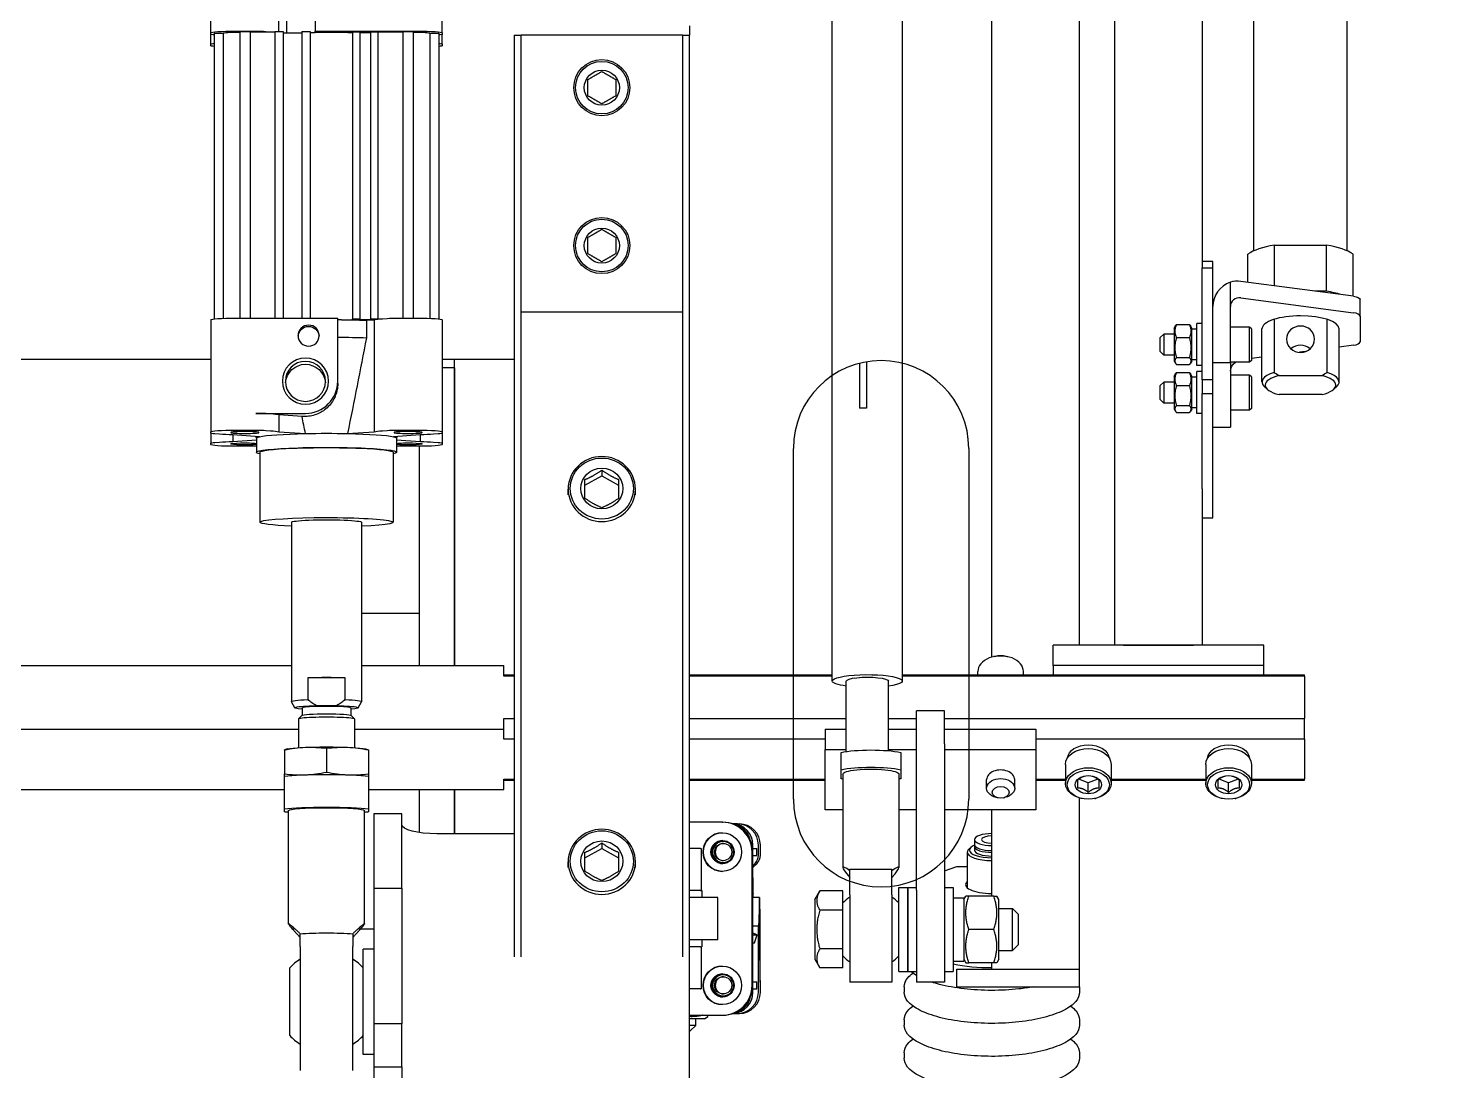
# Model space of a CAD drawing. Header units: millimetres. Extents: x -383313 to -161684, y -117025 to 99224.
# Drawn here: x -327215.1 to -326809.6, y 33002.9 to 33299.9 of the extents above; entities that cross this region are included whole.
import ezdxf

# ---------------------------------------------------------------- set-up
doc = ezdxf.new("R2010")
doc.units = ezdxf.units.MM
doc.header["$MEASUREMENT"] = 0
for name, color, linetype in [('PV-5D2C5', 7, 'Continuous'), ('PV-6C3', 7, 'Continuous'), ('Робот', 30, 'Continuous')]:
    doc.layers.add(name, color=color, linetype=linetype)

# ---------------------------------------------------------------- blocks, each defined once
blk = doc.blocks.new('A$C26c17928')
at = {"layer": 'PV-5D2C5'}
for p, q in [((177.75, 411.21), (173.05, 411.21)), ((177.75, 411.21), (185.1, 411.21)), ((159.15, 407.51), (-152.17, 407.51)), ((172.09, 409.21), (160.08, 409.21)), ((172.1, 409.28), (167.88, 377.21)), ((172.58, 377.21), (176.79, 409.28)), ((186.05, 409.28), (186.59, 405.21)), ((170.66, 401.66), (157.5, 401.66)), ((157.5, 386.75), (157.5, 401.66)), ((170.66, 401.66), (170.66, 398.31)), ((193.8, 401.76), (178.69, 401.76)), ((196.53, 405.21), (181.42, 405.21)), ((198.65, 403.6), (197.9, 404.45)), ((194.66, 388.08), (194.66, 400.34)), ((200.13, 400.34), (200.13, 388.08)), ((187.85, 395.6), (188.07, 393.9)), ((280.38, 395.38), (280, 395.38)), ((280, 280.71), (280, 395.38)), ((280.38, 395.38), (280.38, 280.71)), ((280.38, 395.38), (292.4, 395.38)), ((298.35, 395.38), (292.4, 395.38)), ((292.4, 292.71), (292.4, 395.38)), ((298.35, 395.38), (298.35, 318.71)), ((298.35, 395.38), (309.77, 395.38)), ((309.77, 380.21), (309.77, 395.38)), ((310, 395.38), (309.77, 395.38)), ((310, 380.21), (310, 395.38)), ((169.14, 386.75), (157.5, 386.75)), ((178.69, 386.66), (193.8, 386.66)), ((196.53, 383.21), (181.42, 383.21)), ((189.48, 383.21), (189.87, 380.21)), ((198.65, 384.82), (197.9, 383.96)), ((277.33, 383.71), (271.53, 383.71)), ((271.53, 383.71), (271.53, 323.71)), ((280, 383.71), (277.33, 383.71)), ((277.33, 383.71), (277.33, 323.71)), ((159.15, 380.91), (-152.17, 380.91)), ((168.15, 379.21), (160.08, 379.21)), ((181.36, 380.21), (180.86, 379.71)), ((184.15, 379.71), (180.86, 379.71)), ((180.86, 379.71), (180.86, 374.21)), ((181.36, 380.21), (184.32, 380.21)), ((190.86, 379.71), (184.15, 379.71)), ((184.32, 380.21), (190.36, 380.21)), ((190.36, 380.21), (190.86, 379.71)), ((190.86, 379.71), (190.86, 374.21)), ((195.04, 380.21), (194.54, 379.71)), ((197.83, 379.71), (194.54, 379.71)), ((194.54, 379.71), (194.54, 374.21)), ((195.04, 380.21), (198, 380.21)), ((204.54, 379.71), (197.83, 379.71)), ((198, 380.21), (204.04, 380.21)), ((204.04, 380.21), (204.54, 379.71)), ((204.54, 379.71), (204.54, 374.21)), ((305.51, 380.21), (310.94, 380.21)), ((175.01, 374.21), (168.04, 374.21)), ((190.98, 374.21), (175.01, 374.21)), ((190.98, 374.21), (209.45, 374.21)), ((190.98, 369.21), (190.98, 374.21)), ((209.45, 369.21), (209.45, 374.21)), ((309.7, 376.45), (310.8, 373.71)), ((310.8, 373.71), (309.7, 370.97)), ((313.49, 373.71), (310.8, 373.71)), ((315.24, 375.57), (315.2, 375.73)), ((163.99, 369.21), (162.19, 369.21)), ((162.19, 369.21), (162.19, 366.21)), ((195.94, 369.21), (163.99, 369.21)), ((163.99, 366.21), (163.99, 369.21)), ((199.78, 369.21), (195.94, 369.21)), ((195.94, 369.21), (195.94, 366.21)), ((235.2, 369.21), (199.78, 369.21)), ((199.78, 366.21), (199.78, 369.21)), ((235.2, 366.21), (235.2, 369.21)), ((315.24, 371.85), (315.2, 371.69)), ((-147.57, 366.21), (144.33, 366.21)), ((144.33, 366.21), (162.19, 366.21)), ((162.19, 366.21), (163.99, 366.21)), ((195.94, 366.21), (163.99, 366.21)), ((179.86, 366.21), (179.86, 364.61)), ((191.86, 366.21), (191.86, 364.61)), ((193.54, 366.21), (193.54, 364.61)), ((195.94, 366.21), (199.78, 366.21)), ((226.97, 366.21), (199.78, 366.21)), ((205.54, 366.21), (205.54, 364.61)), ((226.97, 366.21), (271.53, 366.21)), ((305.51, 367.21), (310.94, 367.21)), ((309.77, 340.21), (309.77, 367.21)), ((310, 340.21), (310, 367.21)), ((191.86, 364.61), (179.86, 364.61)), ((180.17, 358.83), (180.17, 362.59)), ((181.16, 363.21), (180.54, 362.85)), ((190.56, 363.21), (181.16, 363.21)), ((181.46, 364.61), (181.46, 363.21)), ((183.88, 358.83), (183.88, 362.59)), ((189.57, 358.83), (189.57, 362.59)), ((190.26, 364.61), (190.26, 363.21)), ((190.56, 363.21), (191.18, 362.85)), ((191.55, 358.83), (191.55, 362.59)), ((205.54, 364.61), (193.54, 364.61)), ((193.85, 358.83), (193.85, 362.59)), ((194.84, 363.21), (194.22, 362.85)), ((204.24, 363.21), (194.84, 363.21)), ((195.14, 364.61), (195.14, 363.21)), ((197.57, 358.83), (197.57, 362.59)), ((203.25, 358.83), (203.25, 362.59)), ((203.94, 364.61), (203.94, 363.21)), ((204.24, 363.21), (204.86, 362.85)), ((205.23, 358.83), (205.23, 362.59)), ((271.53, 343.71), (271.53, 363.71)), ((181.16, 358.21), (180.54, 358.57)), ((181.16, 358.21), (190.56, 358.21)), ((182.86, 358.21), (182.86, 355.21)), ((188.86, 358.21), (188.86, 355.21)), ((190.56, 358.21), (191.18, 358.57)), ((194.84, 358.21), (194.22, 358.57)), ((194.84, 358.21), (204.24, 358.21)), ((196.54, 358.21), (196.54, 355.21)), ((202.54, 358.21), (202.54, 355.21)), ((204.24, 358.21), (204.86, 358.57)), ((182.86, 355.21), (184.83, 355.21)), ((183.86, 354.21), (182.86, 355.21)), ((185.18, 354.21), (183.86, 354.21)), ((184.83, 355.21), (188.86, 355.21)), ((187.86, 354.21), (185.18, 354.21)), ((187.86, 354.21), (188.86, 355.21)), ((196.54, 355.21), (198.51, 355.21)), ((197.54, 354.21), (196.54, 355.21)), ((198.86, 354.21), (197.54, 354.21)), ((198.51, 355.21), (202.54, 355.21)), ((201.54, 354.21), (198.86, 354.21)), ((201.54, 354.21), (202.54, 355.21)), ((-271.53, 341.21), (144.33, 341.21)), ((144.33, 341.21), (180.5, 341.21)), ((180.5, 341.21), (271.53, 341.21)), ((305.51, 340.21), (310.94, 340.21)), ((309.7, 336.45), (310.8, 333.71)), ((310.8, 333.71), (309.7, 330.97)), ((313.49, 333.71), (310.8, 333.71)), ((315.24, 335.57), (315.2, 335.73)), ((271.53, 331.21), (-144.33, 331.21)), ((363.9, 331.21), (315.08, 331.21)), ((315.24, 331.85), (315.2, 331.69)), ((368.9, 331.21), (363.9, 331.21)), ((363.9, 296.21), (363.9, 331.21)), ((368.9, 296.21), (368.9, 331.21)), ((368.95, 331.21), (370.45, 331.21)), ((378.35, 331.21), (379.85, 331.21)), ((387.74, 331.21), (389.25, 331.21)), ((305.51, 327.21), (310.94, 327.21)), ((309.77, 318.71), (309.77, 327.21)), ((310, 318.71), (310, 327.21)), ((277.33, 323.71), (271.53, 323.71)), ((277.33, 323.71), (280, 323.71)), ((377.08, 323.01), (377.07, 323.02)), ((295.45, 318.71), (301.25, 318.71)), ((295.45, 292.71), (295.45, 318.71)), ((301.25, 318.71), (318.47, 318.71)), ((301.25, 292.71), (301.25, 318.71)), ((318.47, 318.71), (318.47, 292.71)), ((280, 315.21), (279.06, 315.21)), ((312.32, 312.71), (309.86, 312.71)), ((348.17, 313.71), (346.57, 312.11)), ((348.17, 313.71), (356.97, 313.71)), ((356.97, 313.71), (358.57, 312.11)), ((274.76, 310.57), (274.8, 310.73)), ((315.05, 309.45), (314.94, 309.95)), ((344.07, 308.21), (343.07, 307.63)), ((352.57, 308.21), (344.07, 308.21)), ((358.57, 312.11), (346.57, 312.11)), ((346.57, 308.21), (346.57, 312.11)), ((361.07, 308.21), (352.57, 308.21)), ((358.57, 308.21), (358.57, 312.11)), ((361.07, 308.21), (362.07, 307.63)), ((274.92, 306.21), (-144.33, 306.21)), ((274.76, 306.85), (274.8, 306.69)), ((312.32, 304.71), (309.86, 304.71)), ((315.05, 307.96), (314.94, 307.47)), ((343.07, 306.21), (318.47, 306.21)), ((343.07, 306.78), (343.07, 299.63)), ((352.57, 306.78), (352.57, 299.63)), ((362.07, 306.78), (362.07, 299.63)), ((363.9, 306.21), (362.07, 306.21)), ((280, 302.21), (279.06, 302.21)), ((326.95, 301.26), (328.36, 301.26)), ((328.92, 301.26), (329.95, 301.26)), ((329.16, 300.26), (329.66, 299.69)), ((330.53, 299.21), (340.68, 299.21)), ((334.63, 296.21), (334.63, 299.21)), ((335.82, 292.71), (334.63, 296.21)), ((344.07, 298.21), (343.07, 298.79)), ((343.57, 298.21), (361.57, 298.21)), ((343.57, 295.21), (343.57, 298.21)), ((361.07, 298.21), (362.07, 298.79)), ((361.57, 295.21), (361.57, 298.21)), ((368.9, 296.21), (363.9, 296.21)), ((290.28, 292.71), (290.28, 284.71)), ((299.7, 292.71), (290.28, 292.71)), ((299.7, 292.71), (341.34, 292.71)), ((340.57, 295.21), (364.57, 295.21)), ((340.57, 292.71), (340.57, 295.21)), ((341.34, 292.71), (367.57, 292.71)), ((364.57, 292.71), (364.57, 295.21)), ((367.57, 292.71), (367.57, 284.71)), ((377.08, 289.4), (377.07, 289.39)), ((299.7, 284.71), (290.28, 284.71)), ((292.4, 276.71), (292.4, 284.71)), ((295.45, 276.71), (295.45, 284.71)), ((341.34, 284.71), (299.7, 284.71)), ((301.25, 276.71), (301.25, 284.71)), ((318.47, 284.71), (318.47, 279.71)), ((340.57, 282.21), (340.57, 284.71)), ((341.34, 284.71), (367.57, 284.71)), ((364.57, 282.21), (364.57, 284.71)), ((281.76, 280.71), (-141.04, 280.71)), ((302.14, 280.21), (307.05, 280.21)), ((307.05, 280.21), (309.6, 280.21)), ((340.57, 282.21), (364.57, 282.21)), ((340.57, 279.71), (340.57, 282.21)), ((364.57, 282.21), (340.57, 282.21)), ((364.57, 279.71), (364.57, 282.21)), ((368.95, 281.21), (370.45, 281.21)), ((378.35, 281.21), (379.85, 281.21)), ((387.74, 281.21), (389.25, 281.21)), ((301.62, 276.71), (281.76, 276.71)), ((308.32, 279.71), (334.88, 279.71)), ((342.74, 277.71), (335.38, 277.71)), ((335.38, 271.71), (335.38, 277.71)), ((337.8, 277.72), (335.88, 277.72)), ((364.57, 279.71), (340.57, 279.71)), ((342.74, 277.71), (367.57, 277.71)), ((367.57, 277.71), (367.57, 265.71)), ((335.38, 265.71), (335.38, 271.71)), ((301.86, 264.71), (281.76, 264.71)), ((292.4, 220), (292.4, 264.71)), ((295.45, 258.71), (295.45, 264.71)), ((301.25, 258.71), (301.25, 264.71)), ((308.32, 263.71), (334.88, 263.71)), ((318.47, 263.71), (318.47, 258.71)), ((342.74, 265.71), (335.38, 265.71)), ((337.8, 265.7), (335.88, 265.7)), ((347.09, 263.71), (341.6, 263.71)), ((341.6, 263.71), (341.6, 257.13)), ((342.74, 265.71), (367.57, 265.71)), ((358.06, 263.71), (347.09, 263.71)), ((347.09, 263.71), (347.09, 257.13)), ((363.54, 263.71), (358.06, 263.71)), ((358.06, 263.71), (358.06, 257.13)), ((363.54, 263.71), (363.54, 257.13)), ((281.76, 260.71), (-141.04, 260.71)), ((280, 220), (280, 260.71)), ((280.38, 260.71), (280.38, 220)), ((307.05, 263.21), (302.14, 263.21)), ((309.6, 263.21), (307.05, 263.21)), ((295.45, 258.71), (301.25, 258.71)), ((298.35, 258.71), (298.35, 220)), ((318.47, 258.71), (301.25, 258.71)), ((309.77, 220), (309.77, 258.71)), ((310, 220), (310, 258.71)), ((344.07, 255.71), (341.6, 257.13)), ((344.07, 255.71), (361.07, 255.71)), ((361.07, 255.71), (363.54, 257.13)), ((331.39, 240.21), (328.5, 240.21)), ((331.39, 239.65), (328.5, 239.65)), ((334.88, 238.09), (333.72, 239.25)), ((343.48, 239.97), (343.48, 238.09)), ((351.5, 239.77), (351.5, 239.65)), ((351.5, 238.02), (351.5, 239.65)), ((370.5, 239.65), (351.5, 239.65)), ((354.13, 239.31), (353.65, 238.02)), ((354.13, 238.02), (354.13, 239.31)), ((356.33, 238.49), (354.13, 239.31)), ((367.61, 240.16), (354.5, 240.16)), ((370.5, 240.21), (367.61, 240.21)), ((347.5, 238.09), (328.5, 238.09)), ((331.5, 239.15), (329.5, 239.15)), ((329.5, 238.09), (329.5, 239.15)), ((368.5, 238.02), (330.5, 238.02)), ((368.5, 237.84), (330.5, 237.84)), ((331.5, 238.09), (331.5, 239.15)), ((334.31, 238.09), (333.72, 238.68)), ((342.55, 238.29), (342.06, 238.09)), ((342.64, 238.09), (342.55, 238.29)), ((342.55, 238.09), (342.55, 238.29)), ((347.5, 238.02), (347.5, 238.09)), ((356.33, 238.02), (356.33, 238.49)), ((367.5, 238.08), (367.5, 239.15)), ((369.5, 239.15), (367.5, 239.15)), ((370.5, 238.09), (367.61, 238.09)), ((369.5, 238.09), (369.5, 239.15)), ((322.5, 233.65), (322.5, 234.21)), ((322.5, 233.65), (322.5, 232.39)), ((329.98, 232.68), (327.94, 231.51)), ((333.06, 231.51), (331.02, 232.68)), ((367.98, 232.68), (365.94, 231.51)), ((371.06, 231.51), (369.02, 232.68)), ((376.5, 233.65), (376.5, 234.21)), ((376.5, 232.39), (376.5, 233.65)), ((322, 229.35), (322, 229.52)), ((322, 229.35), (322, 220)), ((327.5, 230.8), (327.5, 228.15)), ((327.73, 227.72), (329, 226.99)), ((327.81, 227.61), (330.19, 226.23)), ((330.81, 226.23), (333.19, 227.61)), ((332, 226.99), (333.27, 227.72)), ((333.5, 228.15), (333.5, 230.8)), ((343.5, 228.09), (343.5, 220)), ((355.5, 228.09), (343.5, 228.09)), ((355.5, 228.09), (355.5, 220)), ((365.5, 230.8), (365.5, 228.15)), ((365.73, 227.72), (367, 226.99)), ((365.81, 227.61), (368.19, 226.23)), ((368.81, 226.23), (371.19, 227.61)), ((370, 226.99), (371.27, 227.72)), ((371.5, 228.15), (371.5, 230.8)), ((377, 229.35), (377, 229.52)), ((377, 220), (377, 229.35)), ((329, 226.99), (330.33, 226.22)), ((329.5, 223.09), (329.5, 223.35)), ((329.5, 223.35), (341.5, 223.35)), ((329.5, 223.09), (329.5, 220)), ((330.67, 226.22), (332, 226.99)), ((341.5, 223.56), (343.5, 223.56)), ((341.5, 223.35), (341.5, 223.56)), ((341.5, 223.09), (341.5, 223.35)), ((341.5, 223.09), (341.5, 220)), ((355.5, 223.56), (357.5, 223.56)), ((357.5, 223.35), (357.5, 223.56)), ((357.5, 223.09), (357.5, 223.35)), ((357.5, 223.35), (369.5, 223.35)), ((357.5, 223.09), (357.5, 220)), ((367, 226.99), (368.33, 226.22)), ((368.67, 226.22), (370, 226.99)), ((369.5, 223.09), (369.5, 223.35)), ((369.5, 223.09), (369.5, 220)), ((378, 224.26), (377.42, 225.26)), ((378, 224.26), (378, 220)), ((95, 220), (97.64, 220)), ((105.8, 220), (97.64, 220)), ((97.64, 218), (97.64, 220)), ((346.11, 220), (105.8, 220)), ((357.62, 220), (346.11, 220)), ((360.35, 220), (357.62, 220)), ((402.57, 220), (360.35, 220)), ((379.9, 221.76), (378, 221.76)), ((379.9, 221.76), (379.9, 220)), ((381.5, 220.16), (379.9, 221.76)), ((381.5, 220), (381.5, 220.16)), ((97.64, 218), (105.8, 218)), ((97.64, 218), (97.64, 172)), ((105.8, 218), (346.11, 218)), ((176.59, 218), (176.59, 172)), ((346.11, 218), (357.62, 218)), ((357.62, 218), (360.35, 218)), ((228.7, 204.6), (227.04, 204.6)), ((334.95, 204.6), (333.3, 204.6)), ((223.24, 195), (225.92, 199.8)), ((329.49, 195), (332.17, 199.8)), ((221.65, 195), (223.24, 195)), ((225.92, 190.2), (223.24, 195)), ((327.9, 195), (329.49, 195)), ((332.17, 190.2), (329.49, 195)), ((228.7, 185.4), (227.04, 185.4)), ((334.95, 185.4), (333.3, 185.4)), ((105.8, 172), (97.64, 172)), ((97.64, 170), (97.64, 172)), ((346.11, 172), (105.8, 172)), ((357.62, 172), (346.11, 172)), ((360.35, 172), (357.62, 172)), ((97.64, 170), (105.8, 170)), ((105.8, 170), (346.11, 170)), ((190, 149.5), (190, 170)), ((280.38, 167.04), (277.33, 167.04)), ((277.33, 126.5), (277.33, 167.04)), ((280, 167.04), (280, 170)), ((280.38, 170), (280.38, 167.04)), ((292.4, 167.04), (292.4, 170)), ((295.45, 167.04), (292.4, 167.04)), ((298.35, 167.04), (295.45, 167.04)), ((295.45, 124.5), (295.45, 167.04)), ((298.35, 170), (298.35, 167.04)), ((309.77, 167.04), (309.77, 170)), ((312.67, 167.04), (309.77, 167.04)), ((310, 167.04), (310, 170)), ((312.67, 128.5), (312.67, 167.04)), ((325.29, 170), (325.29, 148)), ((346.11, 170), (357.62, 170)), ((357.62, 170), (360.35, 170)), ((277.33, 153), (190, 153)), ((192.5, 153), (277.33, 153)), ((192.5, 153), (192.5, 149.5)), ((325.29, 153), (312.67, 153)), ((312.67, 153), (325.29, 153)), ((97.02, 149.5), (65.1, 149.5)), ((97.02, 149.5), (97.43, 149.5)), ((97.11, 148.5), (178.57, 148.5)), ((97.11, 146), (97.11, 148.5)), ((97.11, 146), (178.4, 146)), ((100.24, 149.5), (97.43, 149.5)), ((100.24, 149.5), (100.65, 149.5)), ((178.82, 149.5), (210.74, 149.5)), ((210.74, 149.5), (211.15, 149.5)), ((211.15, 149.5), (213.96, 149.5)), ((211.35, 148.33), (211.44, 147)), ((213.67, 147), (213.76, 148.33)), ((213.96, 149.5), (214.37, 149.5)), ((96.53, 113.29), (96.53, 142.5)), ((178.33, 136.66), (178.33, 142.5)), ((210.25, 136.66), (210.25, 142.5)), ((211.61, 143.17), (213.5, 143.17)), ((211.61, 143.17), (212.14, 135.58)), ((213.04, 136.5), (213.5, 143.17)), ((277.33, 143), (214.86, 143)), ((214.86, 142.5), (214.86, 136.66)), ((262.5, 143), (262.5, 141)), ((324.95, 143), (312.67, 143)), ((96.6, 141.25), (178.33, 141.25)), ((96.6, 138.25), (96.6, 141.25)), ((96.6, 138.25), (178.33, 138.25)), ((96.77, 131.12), (96.77, 138.25)), ((262.5, 141), (262.5, 126.5)), ((340.81, 138), (319.6, 138)), ((319.6, 138), (319.6, 130)), ((340.81, 130), (340.81, 138)), ((340.81, 138), (379.45, 138)), ((379.45, 138), (379.45, 130)), ((391.7, 138), (379.45, 138)), ((391.7, 130), (391.7, 138)), ((391.7, 138), (399.98, 138)), ((178.51, 132.5), (178.41, 133.83)), ((210.43, 132.5), (210.33, 133.83)), ((212.57, 136.5), (212.06, 136.63)), ((212.55, 136.5), (216.55, 136.5)), ((216.55, 135.5), (236.5, 135.5)), ((96.7, 131.12), (178.51, 131.12)), ((96.7, 129), (96.7, 131.12)), ((178.51, 129), (178.51, 131.12)), ((178.51, 131.12), (178.57, 131.12)), ((178.57, 131.12), (178.57, 131.63)), ((178.77, 130.09), (210.69, 130.09)), ((178.93, 127.9), (178.77, 130.09)), ((211.22, 122.5), (210.69, 130.09)), ((319.6, 130), (340.81, 130)), ((340.81, 130), (379.45, 130)), ((352.5, 130), (352.5, 126.15)), ((358.16, 130), (358.16, 127)), ((379.45, 130), (391.7, 130)), ((388.16, 130), (388.16, 127)), ((391.7, 130), (399.98, 130)), ((96.7, 129), (178.51, 129)), ((96.7, 126), (178.51, 126)), ((96.7, 123.87), (96.7, 126)), ((178.57, 129), (178.51, 129)), ((178.51, 123.87), (178.51, 126)), ((178.51, 126), (178.57, 126)), ((178.93, 127.9), (183.91, 127.9)), ((236.5, 126.5), (287.64, 126.5)), ((289.39, 125.49), (287.67, 126.49)), ((301.13, 127.6), (301.36, 128.5)), ((301.48, 128.5), (308.21, 128.5)), ((308.89, 128.5), (318.2, 128.5)), ((309.3, 128.5), (309.3, 128.5)), ((318.2, 128.5), (319.06, 128.5)), ((351.02, 127.3), (318.63, 127.3)), ((388.16, 127), (358.16, 127)), ((96.7, 123.87), (178.51, 123.87)), ((178.81, 123.87), (178.51, 123.87)), ((280.79, 121.77), (287.05, 121.77)), ((280.79, 111.23), (280.79, 121.77)), ((289.37, 123.4), (291.5, 123.4)), ((291.58, 123.56), (292.49, 124.48)), ((292.53, 124.5), (300.76, 124.5)), ((392.73, 124), (357.46, 124)), ((392.78, 124), (392.73, 124)), ((196.29, 119.71), (178.33, 119.71)), ((178.33, 90.5), (178.33, 119.71)), ((196.96, 119.71), (196.29, 119.71)), ((288.77, 113.54), (288.77, 119.46)), ((301, 116.5), (307.72, 116.5)), ((78.57, 113.29), (96.53, 113.29)), ((96.95, 113.29), (96.53, 113.29)), ((96.65, 111.8), (178.33, 111.8)), ((96.65, 109.45), (96.65, 111.8)), ((205.47, 96.34), (205.47, 110.5)), ((206.38, 109.52), (205.92, 102.91)), ((210.69, 102.91), (211.22, 110.5)), ((287.05, 111.23), (280.79, 111.23)), ((289.37, 109.6), (291.5, 109.6)), ((96.65, 109.45), (178.33, 109.45)), ((96.98, 104.15), (96.98, 109.45)), ((236.5, 106.5), (287.64, 106.5)), ((277.33, -106.29), (277.33, 106.5)), ((289.39, 107.51), (287.67, 106.51)), ((291.58, 109.44), (292.49, 108.52)), ((292.53, 108.5), (300.76, 108.5)), ((295.45, -106.29), (295.45, 108.5)), ((351.02, 105.7), (318.63, 105.7)), ((357.46, 109), (392.78, 109)), ((368.26, 106), (363.53, 106)), ((381.46, 106), (368.26, 106)), ((382.8, 106), (381.46, 106)), ((96.65, 102.91), (65.05, 102.91)), ((92.14, 105.1), (96.98, 105.1)), ((96.65, 104.15), (178.33, 104.15)), ((96.65, 101.8), (96.65, 104.15)), ((96.65, 101.8), (178.33, 101.8)), ((96.77, 101.37), (96.77, 101.8)), ((96.77, 94.75), (96.77, 101.37)), ((205.92, 102.91), (210.69, 102.91)), ((301.13, 105.4), (301.36, 104.5)), ((301.48, 104.5), (308.21, 104.5)), ((318.2, 104.5), (308.89, 104.5)), ((309.3, 104.5), (309.3, 104.5)), ((312.67, -45.29), (312.67, 104.5)), ((319.06, 104.5), (318.2, 104.5)), ((96.61, 99.17), (96.71, 100.5)), ((205.65, 100.5), (205.56, 99.17)), ((210.33, 99.17), (210.43, 100.5)), ((212.14, 97.42), (211.61, 89.83)), ((216.55, 97.5), (236.5, 97.5)), ((96.53, 90.5), (96.53, 96.34)), ((96.6, 94.75), (178.33, 94.75)), ((96.6, 91.75), (96.6, 94.75)), ((210.25, 90.5), (210.25, 96.34)), ((212.57, 96.5), (212.06, 96.37)), ((212.55, 96.5), (216.55, 96.5)), ((213.5, 89.83), (213.04, 96.5)), ((214.86, 96.34), (214.86, 90.5)), ((96.6, 91.75), (178.33, 91.75)), ((211.61, 89.83), (213.5, 89.83)), ((97.11, 87), (178.4, 87)), ((97.11, 84.5), (97.11, 87)), ((211.44, 86), (211.35, 84.67)), ((213.76, 84.67), (213.67, 86)), ((97.02, 83.5), (65.1, 83.5)), ((97.43, 83.5), (97.02, 83.5)), ((97.11, 84.5), (178.57, 84.5)), ((100.24, 83.5), (97.43, 83.5)), ((100.65, 83.5), (100.24, 83.5)), ((178.82, 83.5), (210.74, 83.5)), ((190, -145), (190, 83.5)), ((211.15, 83.5), (210.74, 83.5)), ((211.15, 83.5), (213.96, 83.5)), ((214.37, 83.5), (213.96, 83.5))]:
    blk.add_line(p, q, dxfattribs=at)
for centre, radius in [((112.64, 195), 8), ((157.64, 195), 8), ((112.64, 195), 7.5), ((112.64, 195), 5), ((157.64, 195), 7.5), ((157.64, 195), 5), ((0, -10), 100)]:
    blk.add_circle(centre, radius, dxfattribs=at)
for centre, radius, start, end in [((352.57, 271.71), 11, 133.3418, 146.9443), ((352.57, 271.71), 11, 33.0557, 46.6582), ((352.57, 271.71), 11, 213.0557, 226.6582), ((352.57, 271.71), 11, 313.3418, 326.9443), ((373.16, 116.5), 14.25, 132.5369, 148.2431), ((373.16, 116.5), 14.25, 31.7569, 47.4631), ((373.16, 116.5), 14.25, 211.7569, 227.4631), ((373.16, 116.5), 14.25, 312.5369, 328.2431)]:
    blk.add_arc(centre, radius, start, end, dxfattribs=at)
at = {"layer": 'PV-5D2C5', "extrusion": (0, 0, -1)}
for centre, major_axis, ratio, start_param, end_param in [((173.05, 408.21), (0, -3), 0.34202, 1.937315, 3.141593), ((184.33, 394.21), (0, -4), 0.939693, 1.570796326794897, 7.853981633974483), ((304.06, 373.71), (0, -6), 0.688988, 0.072299, 3.069293), ((305.51, 373.71), (0, 6.5), 0.688988, -1.570796, 0), ((310.94, 373.71), (0, 6.5), 0.688988, -1.570796, 1.25525), ((193.08, 377.21), (-1.78, 2.58), 0.861652, -2.605286, -1.569776), ((305.51, 373.71), (0, -6.5), 0.688988, 0, 1.570796), ((310.94, 373.71), (0, -6.5), 0.688988, -1.25525, 1.570796), ((310.94, 333.71), (0, 6.5), 0.688988, -1.570796, 1.25525), ((304.06, 333.71), (0, -6), 0.688988, 0.072299, 3.069293), ((305.51, 333.71), (0, 6.5), 0.688988, -1.570796, 0), ((305.51, 333.71), (0, -6.5), 0.688988, 0, 1.570796), ((310.94, 333.71), (0, -6.5), 0.688988, -1.25525, 1.570796), ((312.32, 308.71), (0, -4), 0.688988, -1.25525, 4.396843), ((278.69, 308.71), (0, 6), 0.688988, -1.886343, -1.25525), ((281.76, 270.71), (0, -10), 0.182302, 0, 4.068888), ((303.41, 271.71), (0, 11), 0.182302, -2.453923, -0.68767), ((308.32, 271.71), (0, 11), 0.182302, -2.453923, -0.68767), ((308.32, 271.71), (0, -11), 0.182302, -2.453923, -2.385136), ((281.76, 270.71), (0, -6), 0.182302, 0, 3.141593), ((308.32, 271.71), (0, -8), 0.182302, 0, 3.141593), ((336.84, 271.71), (0, 8), 0.182302, -0.722734, -0.720842), ((336.84, 271.71), (0, -8), 0.182302, -2.42075, -2.418858), ((281.76, 270.71), (0, -10), 0.182302, -0.927295, 0), ((308.32, 271.71), (0, -11), 0.182302, -0.756456, -0.68767), ((336.84, 271.71), (0, 8), 0.182302, -2.42075, -2.418858), ((336.84, 271.71), (0, -8), 0.182302, -0.722734, -0.720842), ((340.6, 238), (3, 0), 0.017379, -2.742613, -0.39898), ((227.04, 195), (0, -9.6), 0.965926, -4.712389, 1.570796), ((333.3, 195), (0, -9.6), 0.965926, -4.712389, 1.570796), ((97.02, 142.5), (0, 7), 0.069756, -1.570796, 0), ((97.11, 141.25), (0, 4.75), 0.069756, -1.570796, 0), ((97.43, 145.5), (0, 4), 0.069756, 0, 0.722734), ((100.24, 145.5), (0, 4), 0.069756, -0.722734, 0), ((100.65, 142.5), (0, 7), 0.069756, 0, 0.5411), ((178.82, 142.5), (0, 7), 0.069756, -1.570796, 0), ((210.74, 142.5), (0, 7), 0.069756, -1.570796, 0), ((211.15, 145.5), (0, 4), 0.069756, 0, 0.785549), ((210.93, 139.75), (0, -10.25), 0.069756, -2.356081, -1.91067), ((214.18, 139.75), (0, 10.25), 0.069756, -1.230923, -0.785512), ((213.96, 145.5), (0, 4), 0.069756, -0.785549, 0), ((214.37, 142.5), (0, 7), 0.069756, 0, 1.570796), ((322.7, 148), (0, -10), 0.258819, -1.570796, 0), ((214.18, 139.75), (0, 4), 0.069756, -2.519224, 2.519224), ((216.55, 116.5), (0, -20), 0.069756, 0, 3.459153), ((178.61, 136.66), (0, 4), 0.069756, -2.356345, -1.570796), ((210.53, 136.66), (0, 4), 0.069756, -2.356345, -1.570796), ((212.55, 116.5), (0, 20), 0.069756, -1.266192, -0.304604), ((212.55, 116.5), (0, 20), 0.069756, -0.304604, 0), ((214.58, 136.66), (0, -4), 0.069756, -1.570796, -1.530322), ((216.55, 116.5), (0, -19), 0.069756, 0, 3.141593), ((236.5, 116.5), (0, -19), 0.069756, 0, 4.158127), ((179.01, 139.75), (0, 10.25), 0.069756, -2.48596, -2.356308), ((179.01, 139.75), (0, -10.25), 0.069756, 0.339874, 0.655632), ((178.67, 127.5), (0, 2.12), 0.069756, -0.787128, 3.928721), ((210.93, 139.75), (0, -10.25), 0.069756, 0.339874, 0.785285), ((96.87, 127.5), (0, -2.12), 0.069756, -2.354464, -0.787128), ((180.63, 116.5), (0, 27), 0.069756, -1.451629, -1.13506), ((185.62, 116.5), (0, 27), 0.069756, -1.451629, -1.13506), ((236.5, 116.5), (0, -10), 0.069756, 0, 3.141593), ((287.64, 116.5), (0, 10), 0.069756, -1.015985, 0.040383), ((289.37, 116.5), (0, 9), 0.069756, -1.2359, 0.697163), ((301.34, 116.5), (0, -11.5), 0.069756, 0.264027, 2.877565), ((309.32, 116.5), (0, 13.5), 0.069756, -2.66571, -0.475882), ((318.63, 116.5), (0, 13.5), 0.069756, -2.66571, -0.475882), ((318.63, 116.5), (0, 10.8), 0.069756, -1.570796, 0), ((318.63, 116.5), (0, -13.5), 0.069756, -2.66571, -2.498092), ((180.63, 116.5), (0, 27.2), 0.069756, -1.45251, -1.296219), ((212.55, 116.5), (0, 20), 0.069756, -1.875401, -1.266192), ((281.39, 116.5), (0, 10), 0.069756, -2.125607, -1.015985), ((289.37, 116.5), (0, -6.9), 0.069756, 0, 3.141593), ((291.61, 116.5), (0, -7.08), 0.069756, 0.069984, 3.071609), ((292.53, 116.5), (0, -8), 0.069756, 0, 3.141593), ((354.31, 116.5), (0, 10.8), 0.069756, -1.570796, -0.803149), ((183.67, 111.4), (0, -3), 0.997564, 0.058305, 3.083287), ((197.19, 110.5), (0, -5.72), 0.997564, 0.074266, 3.067327), ((289.37, 116.5), (0, -9), 0.069756, -0.697163, 1.2359), ((318.63, 116.5), (0, -10.8), 0.069756, 0, 1.570796), ((354.31, 116.5), (0, 10.8), 0.069756, -2.338444, -1.570796), ((98.83, 116.5), (0, 27.2), 0.069756, -1.744462, -1.689083), ((212.55, 116.5), (0, -20), 0.069756, 0.304604, 1.266192), ((287.64, 116.5), (0, -10), 0.069756, -0.040383, 1.015985), ((236.5, 116.5), (0, -19), 0.069756, -1.016534, 0), ((318.63, 116.5), (0, -13.5), 0.069756, -0.643501, -0.475882), ((97.21, 93.25), (0, 10.25), 0.069756, -0.785285, -0.655632), ((210.93, 93.25), (0, 10.25), 0.069756, -0.785285, -0.339874), ((96.81, 96.34), (0, 4), 0.069756, -1.570796, -0.785247), ((210.53, 96.34), (0, 4), 0.069756, -1.570796, -0.785247), ((212.55, 116.5), (0, -20), 0.069756, 0, 0.304604), ((216.55, 116.5), (0, -20), 0.069756, -0.31756, 0), ((214.18, 93.25), (0, -4), 0.069756, 0, 2.519224), ((214.18, 93.25), (0, -4), 0.069756, -2.519224, 0), ((214.58, 96.34), (0, -4), 0.069756, -1.611271, -1.570796), ((97.02, 90.5), (0, -7), 0.069756, 0, 1.570796), ((97.11, 91.75), (0, -4.75), 0.069756, 0, 1.570796), ((178.82, 90.5), (0, -7), 0.069756, 0, 1.570796), ((210.74, 90.5), (0, -7), 0.069756, 0, 1.570796), ((210.93, 93.25), (0, -10.25), 0.069756, -1.230923, -0.785512), ((214.18, 93.25), (0, 10.25), 0.069756, -2.356081, -1.91067), ((214.37, 90.5), (0, -7), 0.069756, -1.570796, 0), ((97.43, 87.5), (0, -4), 0.069756, -0.722734, 0), ((100.24, 87.5), (0, -4), 0.069756, 0, 0.722734), ((100.65, 90.5), (0, -7), 0.069756, -0.5411, 0), ((211.15, 87.5), (0, -4), 0.069756, -0.785549, 0), ((213.96, 87.5), (0, -4), 0.069756, 0, 0.785549)]:
    blk.add_ellipse(centre, major_axis=major_axis, ratio=ratio, start_param=start_param, end_param=end_param, dxfattribs=at)
at = {"layer": 'PV-5D2C5'}
for centre, major_axis, ratio, start_param, end_param in [((177.75, 408.21), (0, 3), 0.34202, 0, 1.204277), ((185.1, 408.21), (0, -3), 0.34202, 1.937315, 3.141593), ((162.63, 394.21), (0, -16.75), 0.34202, -2.6804, -2.031989), ((175.79, 394.21), (0, -16.75), 0.34202, -2.330118, -2.031989), ((196.53, 394.21), (0, 11), 0.34202, -0.372527, 0.81434), ((181.42, 394.21), (0, 11), 0.34202, 0, 1.570796), ((197.4, 394.21), (0, 10.08), 0.34202, -0.916787, 0.916787), ((181.42, 394.21), (0, 11), 0.34202, 1.570796, 3.141593), ((189.8, 394.21), (0, 4), 0.939693, 0.815313, 2.326279), ((162.63, 394.21), (0, -16.75), 0.34202, -1.109604, -0.461193), ((196.53, 394.21), (0, -11), 0.34202, -0.81434, 0.372527), ((197.4, 394.21), (0, -10.08), 0.34202, -0.916787, 0.916787), ((175.4, 377.21), (-4.74, -6.88), 0.861652, -1.034489, -0.650093), ((175.4, 377.21), (-1.78, -2.58), 0.861652, -1.034489, 0.536307), ((311.31, 373.71), (0, 6), 0.688988, -4.712389, 1.570796), ((311.31, 373.71), (0, 3.75), 0.688988, -1.570796, 4.712389), ((175.01, 377.21), (0, -8), 0.939693, -1.1864, 0), ((311.31, 333.71), (0, 6), 0.688988, -4.712389, 1.570796), ((311.31, 333.71), (0, 3.75), 0.688988, -1.570796, 4.712389), ((279.06, 308.71), (0, 6.5), 0.688988, 0, 3.141593), ((309.86, 308.71), (0, 4), 0.688988, 0, 3.141593), ((313.48, 308.71), (0, -2.4), 0.688988, -4.712389, 1.570796), ((326.95, 306.21), (0, -4.95), 0.34202, -1.570796, 0), ((326.95, 306.21), (0, -3), 0.34202, -1.570796, 0), ((326.95, 306.21), (0, -4.95), 0.34202, 0, 1.570796), ((326.95, 306.21), (0, -3), 0.34202, 0, 1.570796), ((328.36, 306.21), (0, -4.95), 0.34202, 0, 1.570796), ((328.92, 306.21), (0, -4.95), 0.34202, 0, 1.570796), ((329.95, 306.21), (0, -6.39), 0.34202, 0, 1.570796), ((329.95, 306.21), (0, -4.95), 0.34202, 0, 1.570796), ((330.53, 306.21), (0, -7), 0.34202, 0, 1.570796), ((339.76, 306.21), (0, -7.5), 0.34202, -0.367208, 1.570796), ((356.27, 306.21), (0, 21), 0.34202, -2.122113, -1.570796), ((329.95, 306.21), (0, -6.39), 0.34202, -0.692725, 0), ((328.92, 306.21), (0, -4.95), 0.34202, -0.167293, 0), ((330.53, 306.21), (0, -7), 0.34202, -0.372527, 0), ((342.75, 271.71), (-7.97, 7.97), 0.091921, 5.470679, 6.912364), ((342.75, 271.71), (-7.97, -7.97), 0.091921, 5.654007, 7.095691), ((328.5, 234.21), (-6, 0), 0.999849, -1.570796, 0), ((328.5, 233.65), (-6, 0), 0.999849, -1.570796, 0), ((331.39, 236.91), (-3.3, 0), 0.999849, -2.356388, -1.570796), ((331.39, 236.35), (-3.3, 0), 0.999849, -2.356388, -1.570796), ((354.5, 239.97), (-11.02, 0), 0.017379, -1.570796, 1.23144), ((350.5, 239.77), (1, 0), 0.017379, 0, 1.23144), ((367.61, 236.91), (-3.3, 0), 0.999849, -1.570796, -1.393274), ((370.5, 234.21), (6, 0), 0.999849, 0, 1.570796), ((370.5, 233.65), (6, 0), 0.999849, 0, 1.570796), ((330.5, 229.52), (-8.5, 0), 0.999849, -1.570796, 0), ((330.5, 229.35), (-8.5, 0), 0.999849, -1.570796, 0), ((328.5, 232.09), (-6, 0), 0.999849, -1.570796, -0.055185), ((328.5, 231.52), (-6, 0), 0.999849, -1.372908, -0.197888), ((367.61, 234.79), (-3.3, 0), 0.999849, -1.570796, -1.369471), ((368.5, 229.52), (8.5, 0), 0.999849, 0, 1.570796), ((368.5, 229.35), (8.5, 0), 0.999849, 0, 1.570796), ((370.5, 232.09), (6, 0), 0.999849, 0.055185, 1.570796), ((370.5, 231.52), (6, 0), 0.999849, 0.197888, 1.372908), ((330.5, 229.59), (-3, 0), 0.999849, -0.846506, 0), ((330.5, 229.59), (-3, 0), 0.999849, -1.893704, -1.247889), ((330.5, 229.59), (3, 0), 0.999849, 0, 0.846506), ((368.5, 229.59), (-3, 0), 0.999849, -0.846506, 0), ((368.5, 229.59), (-3, 0), 0.999849, -1.893704, -1.247889), ((368.5, 229.59), (3, 0), 0.999849, 0, 0.846506), ((330.5, 229.42), (-5.5, 0), 0.999849, 0.007111, 3.134482), ((330.5, 229.52), (-3.3, 0), 0.999849, 0.014485, 3.127107), ((330.5, 229.59), (-3, 0), 0.999849, 0, 1.047198), ((330.5, 229.8), (-2.46, 0), 0.999849, 0.040518, 3.101075), ((330.5, 229.59), (3, 0), 0.999849, -1.047198, 0), ((368.5, 229.42), (-5.5, 0), 0.999849, 0.007111, 3.134482), ((368.5, 229.52), (-3.3, 0), 0.999849, 0.014485, 3.127107), ((368.5, 229.59), (-3, 0), 0.999849, 0, 1.047198), ((368.5, 229.8), (-2.46, 0), 0.999849, 0.040518, 3.101075), ((368.5, 229.59), (3, 0), 0.999849, -1.047198, 0), ((330.5, 229.59), (3, 0), 0.999849, -2.094395, -1.047198), ((368.5, 229.59), (3, 0), 0.999849, -2.094395, -1.047198), ((226.89, 195), (0, 9), 0.965926, -4.712389, 1.570796), ((333.14, 195), (0, 9), 0.965926, -4.712389, 1.570796), ((226.89, 195), (0, -6), 0.965926, -1.570796, 4.712389), ((333.14, 195), (0, -6), 0.965926, -1.570796, 4.712389), ((98.83, 116.5), (0, -27.2), 0.069756, -1.845373, -1.45251), ((196.29, 110.5), (0, 9.21), 0.997564, -1.570796, 0), ((207.78, 116.5), (0, -21.24), 0.069756, -1.284438, -1.23593), ((206.15, 93.25), (0, 10.25), 0.069756, 0.339874, 0.785285), ((205.75, 96.34), (0, -4), 0.069756, -2.356345, -1.570796)]:
    blk.add_ellipse(centre, major_axis=major_axis, ratio=ratio, start_param=start_param, end_param=end_param, dxfattribs=at)
at = {"layer": 'PV-5D2C5', "extrusion": (0, 0, -1)}
for centre, major_axis, ratio in [((354.5, 239.97), (6.58, 0), 0.017379), ((358.4, 239.73), (3, 0), 0.017379), ((210.93, 139.75), (0, -4), 0.069756), ((183.32, 111.4), (0, -3), 0.997564), ((196.29, 110.5), (0, -6.58), 0.997564), ((196.35, 110.5), (0, -5.72), 0.997564), ((210.93, 93.25), (0, -4), 0.069756)]:
    blk.add_ellipse(centre, major_axis=major_axis, ratio=ratio, dxfattribs=at)
at = {"layer": 'PV-5D2C5'}
for centre, major_axis in [((330.5, 229.35), (5.5, 0)), ((330.5, 229.42), (3.3, 0)), ((330.5, 229.6), (2.46, 0)), ((368.5, 229.35), (5.5, 0)), ((368.5, 229.42), (3.3, 0)), ((368.5, 229.6), (2.46, 0))]:
    blk.add_ellipse(centre, major_axis=major_axis, ratio=0.999849, dxfattribs=at)
for points in [[(194.66, 400.34), (194.39, 400.82), (194.1, 401.29), (193.8, 401.76)], [(193.8, 386.66), (194.1, 387.12), (194.39, 387.59), (194.66, 388.08)], [(368.9, 331.21), (368.91, 331.21), (368.93, 331.21), (368.95, 331.21)], [(365.66, 284.71), (365.31, 284.13), (364.95, 283.61), (364.57, 283.16)], [(211.22, 110.5), (209.61, 110.17), (207.99, 109.84), (206.38, 109.52)]]:
    blk.add_open_spline(points, degree=3, dxfattribs=at)
for points, weights, degree in [([(308.83, 374.76), (309.06, 375.67), (309.91, 376.71)], [1.11661653883, 1.15102198321, 1.04422863406], 2), ([(309.91, 376.71), (310.47, 376.71), (312.29, 376.71)], [1.04422863406, 1.20577136594, 1.04422863406], 2), ([(312.29, 376.71), (312.26, 375.21), (313.49, 373.71)], [1.04422863406, 1.20577136594, 1.04422863406], 2), ([(313.49, 373.71), (312.26, 372.21), (312.29, 370.71)], [1.04422863406, 1.20577136594, 1.04422863406], 2), ([(309.91, 370.71), (309.06, 371.75), (308.83, 372.66)], [1.04422863406, 1.15102198321, 1.11661653883], 2), ([(312.29, 370.71), (310.47, 370.71), (309.91, 370.71)], [1.04422863406, 1.20577136594, 1.04422863406], 2), ([(183.88, 362.59), (182.03, 363.42), (180.17, 362.59)], [1.20638401787, 1.39301227493, 1.20638401787], 2), ([(180.17, 362.59), (180.36, 362.75), (180.54, 362.85)], [1.20638401787, 1.23829173427, 1.25928896603], 2), ([(189.57, 362.59), (186.73, 363.42), (183.88, 362.59)], [1.20638401787, 1.39301227493, 1.20638401787], 2), ([(191.55, 362.59), (190.56, 363.42), (189.57, 362.59)], [1.20638401787, 1.39301227493, 1.20638401787], 2), ([(197.57, 362.59), (195.71, 363.42), (193.85, 362.59)], [1.20638401787, 1.39301227493, 1.20638401787], 2), ([(193.85, 362.59), (194.04, 362.75), (194.22, 362.85)], [1.20638401787, 1.23829173427, 1.25928896603], 2), ([(203.25, 362.59), (200.41, 363.42), (197.57, 362.59)], [1.20638401787, 1.39301227493, 1.20638401787], 2), ([(205.23, 362.59), (204.24, 363.42), (203.25, 362.59)], [1.20638401787, 1.39301227493, 1.20638401787], 2), ([(180.17, 358.83), (182.03, 357.99), (183.88, 358.83)], [1.20638401787, 1.39301227493, 1.20638401787], 2), ([(180.54, 358.57), (180.36, 358.67), (180.17, 358.83)], [1.25928896603, 1.23829173427, 1.20638401787], 2), ([(183.88, 358.83), (186.73, 357.99), (189.57, 358.83)], [1.20638401787, 1.39301227493, 1.20638401787], 2), ([(189.57, 358.83), (190.56, 357.99), (191.55, 358.83)], [1.20638401787, 1.39301227493, 1.20638401787], 2), ([(193.85, 358.83), (195.71, 357.99), (197.57, 358.83)], [1.20638401787, 1.39301227493, 1.20638401787], 2), ([(194.22, 358.57), (194.04, 358.67), (193.85, 358.83)], [1.25928896603, 1.23829173427, 1.20638401787], 2), ([(197.57, 358.83), (200.41, 357.99), (203.25, 358.83)], [1.20638401787, 1.39301227493, 1.20638401787], 2), ([(203.25, 358.83), (204.24, 357.99), (205.23, 358.83)], [1.20638401787, 1.39301227493, 1.20638401787], 2), ([(308.83, 334.76), (309.06, 335.67), (309.91, 336.71)], [1.11661653883, 1.15102198321, 1.04422863406], 2), ([(309.91, 336.71), (310.47, 336.71), (312.29, 336.71)], [1.04422863406, 1.20577136594, 1.04422863406], 2), ([(312.29, 336.71), (312.26, 335.21), (313.49, 333.71)], [1.04422863406, 1.20577136594, 1.04422863406], 2), ([(309.91, 330.71), (309.06, 331.75), (308.83, 332.66)], [1.04422863406, 1.15102198321, 1.11661653883], 2), ([(313.49, 333.71), (312.26, 332.21), (312.29, 330.71)], [1.04422863406, 1.20577136594, 1.04422863406], 2), ([(312.29, 330.71), (310.47, 330.71), (309.91, 330.71)], [1.04422863406, 1.20577136594, 1.04422863406], 2), ([(343.07, 306.78), (343.07, 307.63), (343.07, 307.63)], [1.29573137036, 1.39595654066, 1.39595654066], 2), ([(352.57, 306.78), (347.82, 308.37), (343.07, 306.78)], [1.29573137036, 1.49618171095, 1.29573137036], 2), ([(362.07, 306.78), (357.32, 308.37), (352.57, 306.78)], [1.29573137036, 1.49618171095, 1.29573137036], 2), ([(362.07, 307.63), (362.07, 307.63), (362.07, 306.78)], [1.39595654066, 1.39595654066, 1.29573137036], 2), ([(343.07, 299.63), (343.07, 298.79), (343.07, 298.79)], [1.29573137036, 1.39595654066, 1.39595654066], 2), ([(352.57, 299.63), (347.82, 298.05), (343.07, 299.63)], [1.29573137036, 1.49618171095, 1.29573137036], 2), ([(362.07, 299.63), (357.32, 298.05), (352.57, 299.63)], [1.29573137036, 1.49618171095, 1.29573137036], 2), ([(362.07, 298.79), (362.07, 298.79), (362.07, 299.63)], [1.39595654066, 1.39595654066, 1.29573137036], 2), ([(341.6, 257.13), (344.34, 255.55), (347.09, 257.13)], [1.29573137036, 1.49618171095, 1.29573137036], 2), ([(347.09, 257.13), (352.57, 255.55), (358.06, 257.13)], [1.29573137036, 1.49618171095, 1.29573137036], 2), ([(358.06, 257.13), (360.8, 255.55), (363.54, 257.13)], [1.29573137036, 1.49618171095, 1.29573137036], 2), ([(377.42, 225.26), (377.42, 225.26), (377, 225.26)], [1.39595654066, 1.39595654065, 1.34416713859], 2), ([(377, 223.8), (377.49, 221.83), (377.41, 220)], [1.34416713859, 1.40428779798, 1.39461630798], 2), ([(108.03, 195), (109.18, 197), (110.34, 199)], [1.04422863406, 1.20577136594, 1.04422863406], 2), ([(110.34, 199), (112.64, 199), (114.95, 199)], [1.04422863406, 1.20577136594, 1.04422863406], 2), ([(114.95, 199), (116.11, 197), (117.26, 195)], [1.04422863406, 1.20577136594, 1.04422863406], 2), ([(153.03, 195), (154.18, 197), (155.34, 199)], [1.04422863406, 1.20577136594, 1.04422863406], 2), ([(155.34, 199), (157.64, 199), (159.95, 199)], [1.04422863406, 1.20577136594, 1.04422863406], 2), ([(159.95, 199), (161.11, 197), (162.26, 195)], [1.04422863406, 1.20577136594, 1.04422863406], 2), ([(221.65, 195), (223.35, 197.4), (224.33, 199.8)], [1.04422863406, 1.20577136594, 1.04422863406], 2), ([(224.33, 199.8), (227.37, 199.8), (229.68, 199.8)], [1.04422863406, 1.20577136594, 1.04422863406], 2), ([(229.68, 199.8), (231.38, 197.4), (232.36, 195)], [1.04422863406, 1.20577136594, 1.04422863406], 2), ([(327.9, 195), (329.6, 197.4), (330.58, 199.8)], [1.04422863406, 1.20577136594, 1.04422863406], 2), ([(330.58, 199.8), (333.62, 199.8), (335.94, 199.8)], [1.04422863406, 1.20577136594, 1.04422863406], 2), ([(335.94, 199.8), (337.63, 197.4), (338.61, 195)], [1.04422863406, 1.20577136594, 1.04422863406], 2), ([(110.34, 191), (109.18, 193), (108.03, 195)], [1.04422863406, 1.20577136594, 1.04422863406], 2), ([(117.26, 195), (116.11, 193), (114.95, 191)], [1.04422863406, 1.20577136594, 1.04422863406], 2), ([(155.34, 191), (154.18, 193), (153.03, 195)], [1.04422863406, 1.20577136594, 1.04422863406], 2), ([(162.26, 195), (161.11, 193), (159.95, 191)], [1.04422863406, 1.20577136594, 1.04422863406], 2), ([(224.33, 190.2), (223.35, 192.6), (221.65, 195)], [1.04422863406, 1.20577136594, 1.04422863406], 2), ([(232.36, 195), (231.38, 192.6), (229.68, 190.2)], [1.04422863406, 1.20577136594, 1.04422863406], 2), ([(330.58, 190.2), (329.6, 192.6), (327.9, 195)], [1.04422863406, 1.20577136594, 1.04422863406], 2), ([(338.61, 195), (337.63, 192.6), (335.94, 190.2)], [1.04422863406, 1.20577136594, 1.04422863406], 2), ([(114.95, 191), (112.64, 191), (110.34, 191)], [1.04422863406, 1.20577136594, 1.04422863406], 2), ([(159.95, 191), (157.64, 191), (155.34, 191)], [1.04422863406, 1.20577136594, 1.04422863406], 2), ([(229.68, 190.2), (227.37, 190.2), (224.33, 190.2)], [1.04422863406, 1.20577136594, 1.04422863406], 2), ([(335.94, 190.2), (333.62, 190.2), (330.58, 190.2)], [1.04422863406, 1.20577136594, 1.04422863406], 2), ([(354.85, 124), (349.87, 128.68), (349.41, 128.68), (353.77, 124)], [1, 0.796296296296, 0.796296296296, 1], 3), ([(353.77, 109), (349.41, 104.32), (349.87, 104.32), (354.85, 109)], [1, 0.796296296296, 0.796296296296, 1], 3)]:
    blk.add_rational_spline(points, weights, degree=degree, dxfattribs=at)
for points, knots in [([(370.45, 331.21), (371.37, 331.21), (372.26, 330.83), (374.02, 329.36), (374.87, 328.17), (376.41, 325.09), (377.09, 323.18), (378.2, 318.86), (378.63, 316.46), (379.19, 311.4), (379.34, 308.75), (379.33, 303.45), (379.18, 300.8), (378.6, 295.78), (378.17, 293.4), (377.06, 289.14), (376.39, 287.26), (374.84, 284.18), (373.96, 282.98), (372.21, 281.56), (371.34, 281.21), (370.45, 281.21)], [4.712389, 4.712389, 4.712389, 4.712389, 4.990834, 4.990834, 5.312783, 5.312783, 5.641221, 5.641221, 5.965321, 5.965321, 6.287713, 6.287713, 6.609683, 6.609683, 6.932099, 6.932099, 7.256259, 7.256259, 7.584742, 7.584742, 7.853982, 7.853982, 7.853982, 7.853982]), ([(374.4, 328.71), (374.85, 329.31), (375.31, 329.82), (376.6, 330.85), (377.46, 331.21), (378.35, 331.21)], [4.2757798, 4.2757798, 4.2757798, 4.2757798, 4.4431494, 4.4431494, 4.712389, 4.712389, 4.712389, 4.712389]), ([(379.85, 331.21), (380.76, 331.21), (381.66, 330.83), (383.42, 329.36), (384.27, 328.17), (385.81, 325.09), (386.49, 323.18), (387.6, 318.86), (388.02, 316.46), (388.59, 311.4), (388.74, 308.75), (388.73, 303.45), (388.58, 300.8), (387.99, 295.78), (387.56, 293.4), (386.46, 289.14), (385.78, 287.26), (384.23, 284.18), (383.36, 282.98), (381.6, 281.56), (380.73, 281.21), (379.85, 281.21)], [4.712389, 4.712389, 4.712389, 4.712389, 4.990834, 4.990834, 5.312783, 5.312783, 5.641221, 5.641221, 5.965321, 5.965321, 6.287713, 6.287713, 6.609683, 6.609683, 6.932099, 6.932099, 7.256259, 7.256259, 7.584742, 7.584742, 7.853982, 7.853982, 7.853982, 7.853982]), ([(383.8, 328.71), (384.24, 329.31), (384.71, 329.82), (385.99, 330.85), (386.86, 331.21), (387.74, 331.21)], [4.2757798, 4.2757798, 4.2757798, 4.2757798, 4.4431494, 4.4431494, 4.712389, 4.712389, 4.712389, 4.712389]), ([(389.25, 331.21), (390.16, 331.21), (391.06, 330.83), (392.81, 329.36), (393.67, 328.17), (395.21, 325.09), (395.89, 323.18), (396.99, 318.86), (397.42, 316.46), (397.99, 311.4), (398.13, 308.75), (398.12, 303.45), (397.97, 300.8), (397.39, 295.78), (396.96, 293.4), (395.85, 289.14), (395.18, 287.26), (393.63, 284.18), (392.76, 282.98), (391, 281.56), (390.13, 281.21), (389.25, 281.21)], [4.712389, 4.712389, 4.712389, 4.712389, 4.990834, 4.990834, 5.312783, 5.312783, 5.641221, 5.641221, 5.965321, 5.965321, 6.287713, 6.287713, 6.609683, 6.609683, 6.932099, 6.932099, 7.256259, 7.256259, 7.584742, 7.584742, 7.853982, 7.853982, 7.853982, 7.853982]), ([(368.9, 318.08), (369.15, 316.75), (369.35, 315.36), (369.8, 311.4), (369.94, 308.75), (369.93, 303.45), (369.78, 300.8), (369.2, 295.78), (368.77, 293.4), (368.02, 290.5), (367.8, 289.77), (367.57, 289.06)], [5.781719, 5.781719, 5.781719, 5.781719, 5.965321, 5.965321, 6.287713, 6.287713, 6.609683, 6.609683, 6.932099, 6.932099, 7.049347, 7.049347, 7.049347, 7.049347]), ([(368.95, 281.21), (368.04, 281.21), (367.14, 281.59), (365.86, 282.65), (365.42, 283.14), (365, 283.71)], [1.5707963, 1.5707963, 1.5707963, 1.5707963, 1.8492415, 1.8492415, 2.0074056, 2.0074056, 2.0074056, 2.0074056]), ([(378.35, 281.21), (377.43, 281.21), (376.54, 281.59), (375.26, 282.65), (374.82, 283.14), (374.4, 283.71)], [1.5707963, 1.5707963, 1.5707963, 1.5707963, 1.8492415, 1.8492415, 2.0074056, 2.0074056, 2.0074056, 2.0074056]), ([(387.74, 281.21), (386.83, 281.21), (385.94, 281.59), (384.66, 282.65), (384.22, 283.14), (383.8, 283.71)], [1.5707963, 1.5707963, 1.5707963, 1.5707963, 1.8492415, 1.8492415, 2.0074056, 2.0074056, 2.0074056, 2.0074056]), ([(183.91, 127.9), (188.47, 127.02), (193.03, 126.13), (202.13, 124.33), (206.68, 123.43), (211.22, 122.5)], [0.00000021, 0.00000021, 0.00000021, 0.00000021, 0.01402939, 0.01402939, 0.02805858, 0.02805858, 0.02805858, 0.02805858]), ([(301.48, 128.5), (301.29, 127.5), (301.12, 126.5), (300.87, 124.5), (300.7, 122.5), (300.71, 120.5), (300.8, 118.5), (300.89, 117.5), (301, 116.5)], [0.00000023, 0.00000023, 0.00000023, 0.00000023, 0.00346433, 0.00346433, 0.00692843, 0.01039254, 0.01039254, 0.01385664, 0.01385664, 0.01385664, 0.01385664]), ([(301.36, 128.5), (301.36, 128.5), (301.36, 128.5), (301.37, 128.5), (301.41, 128.5), (301.48, 128.5)], [0.021868197, 0.021868197, 0.021868197, 0.021868197, 0.022099486, 0.022099486, 0.025586343, 0.025586343, 0.025586343, 0.025586343]), ([(307.72, 116.5), (307.92, 117.5), (308.08, 118.5), (308.33, 120.5), (308.51, 122.5), (308.5, 124.5), (308.4, 126.5), (308.32, 127.5), (308.21, 128.5)], [0.00000023, 0.00000023, 0.00000023, 0.00000023, 0.00346433, 0.00346433, 0.00692843, 0.01039254, 0.01039254, 0.01385664, 0.01385664, 0.01385664, 0.01385664]), ([(308.21, 128.5), (308.44, 128.5), (308.64, 128.5), (308.84, 128.5), (308.86, 128.5), (308.89, 128.5)], [0.021544878, 0.021544878, 0.021544878, 0.021544878, 0.025031736, 0.025031736, 0.025586343, 0.025586343, 0.025586343, 0.025586343]), ([(287.05, 121.77), (287.37, 121.41), (287.68, 121.05), (288.26, 120.28), (288.54, 119.88), (288.77, 119.46)], [0.01530829, 0.01530829, 0.01530829, 0.01530829, 0.016749712, 0.016749712, 0.018191134, 0.018191134, 0.018191134, 0.018191134]), ([(353.77, 124), (354.34, 124), (354.94, 124), (356.18, 124), (356.81, 124), (357.46, 124)], [0.049785818, 0.049785818, 0.049785818, 0.049785818, 0.053002819, 0.053002819, 0.056219821, 0.056219821, 0.056219821, 0.056219821]), ([(196.96, 119.71), (197.57, 119.71), (198.17, 119.65), (199.06, 119.48), (199.36, 119.41), (199.94, 119.23), (200.23, 119.13), (201.08, 118.78), (201.62, 118.5), (202.64, 117.83), (203.13, 117.44), (203.99, 116.58), (204.38, 116.11), (204.9, 115.35), (205.06, 115.09), (205.35, 114.55), (205.48, 114.28), (205.84, 113.45), (206.02, 112.87), (206.27, 111.69), (206.34, 111.1), (206.35, 110.5)], [0.0000002, 0.0000002, 0.0000002, 0.0000002, 0.00183882, 0.00183882, 0.00275813, 0.00275813, 0.00367743, 0.00367743, 0.00551605, 0.00551605, 0.00735466, 0.00735466, 0.00919328, 0.00919328, 0.01011259, 0.01011259, 0.01103189, 0.01103189, 0.01287051, 0.01287051, 0.01470913, 0.01470913, 0.01470913, 0.01470913]), ([(288.77, 113.54), (288.54, 113.12), (288.26, 112.72), (287.68, 111.95), (287.37, 111.59), (287.05, 111.23)], [0.024405756, 0.024405756, 0.024405756, 0.024405756, 0.0258536, 0.0258536, 0.027301443, 0.027301443, 0.027301443, 0.027301443]), ([(301, 116.5), (300.89, 115.5), (300.8, 114.5), (300.71, 112.5), (300.7, 110.5), (300.87, 108.5), (301.12, 106.5), (301.29, 105.5), (301.48, 104.5)], [0.00000023, 0.00000023, 0.00000023, 0.00000023, 0.00346433, 0.00346433, 0.00692843, 0.01039254, 0.01039254, 0.01385664, 0.01385664, 0.01385664, 0.01385664]), ([(308.21, 104.5), (308.32, 105.5), (308.4, 106.5), (308.5, 108.5), (308.51, 110.5), (308.33, 112.5), (308.08, 114.5), (307.92, 115.5), (307.72, 116.5)], [0.00000023, 0.00000023, 0.00000023, 0.00000023, 0.00346433, 0.00346433, 0.00692843, 0.01039254, 0.01039254, 0.01385664, 0.01385664, 0.01385664, 0.01385664]), ([(357.46, 109), (356.81, 109), (356.17, 109), (354.93, 109), (354.33, 109), (353.77, 109)], [0.026270027, 0.026270027, 0.026270027, 0.026270027, 0.029506027, 0.029506027, 0.032742027, 0.032742027, 0.032742027, 0.032742027]), ([(301.48, 104.5), (301.41, 104.5), (301.37, 104.5), (301.36, 104.5), (301.36, 104.5), (301.36, 104.5)], [0.021868197, 0.021868197, 0.021868197, 0.021868197, 0.025355054, 0.025355054, 0.025586343, 0.025586343, 0.025586343, 0.025586343]), ([(308.89, 104.5), (308.86, 104.5), (308.84, 104.5), (308.64, 104.5), (308.44, 104.5), (308.21, 104.5)], [0.021544878, 0.021544878, 0.021544878, 0.021544878, 0.022099486, 0.022099486, 0.025586343, 0.025586343, 0.025586343, 0.025586343])]:
    blk.add_open_spline(points, degree=3, knots=knots, dxfattribs=at)
blk = doc.blocks.new('Робот ABB IRB660_3.15 (сверху)')
at = {"layer": 'Робот'}
blk.add_circle((0, 0), 3150, dxfattribs=at)
blk = doc.blocks.new('*U174')
at = {"layer": 'PV-6C3'}
for p, q in [((-1265.65, 2478.09), (-1165.65, 2478.09)), ((-1154.2, 2457.26), (-1154.2, 2459.26)), ((-1141.42, 2459.26), (-1154.2, 2459.26)), ((-1141, 2457.26), (-1154.2, 2457.26)), ((-1165.65, 2428.09), (-1265.65, 2428.09))]:
    blk.add_line(p, q, dxfattribs=at)
for centre, start, end in [((-1265.65, 2453.09), 90, 270), ((-1165.65, 2453.09), 270, 90)]:
    blk.add_arc(centre, 25, start, end, dxfattribs=at)

msp = doc.modelspace()

# ---------------------------------------------------------------- block references
at = {"ltscale": 100, "rotation": 270}
msp.add_blockref('A$C26c17928', (-327246.62021, 33395.68522), dxfattribs=at)
at = {"layer": 'PV-6C3', "rotation": 90}
msp.add_blockref('*U174', (-324518.90475, 34345.89016), dxfattribs=at)
at = {"layer": 'Робот', "rotation": 180}
msp.add_blockref('Робот ABB IRB660_3.15 (сверху)', (-328754.07698, 33964.72651), dxfattribs=at)

doc.saveas('drawing.dxf')
